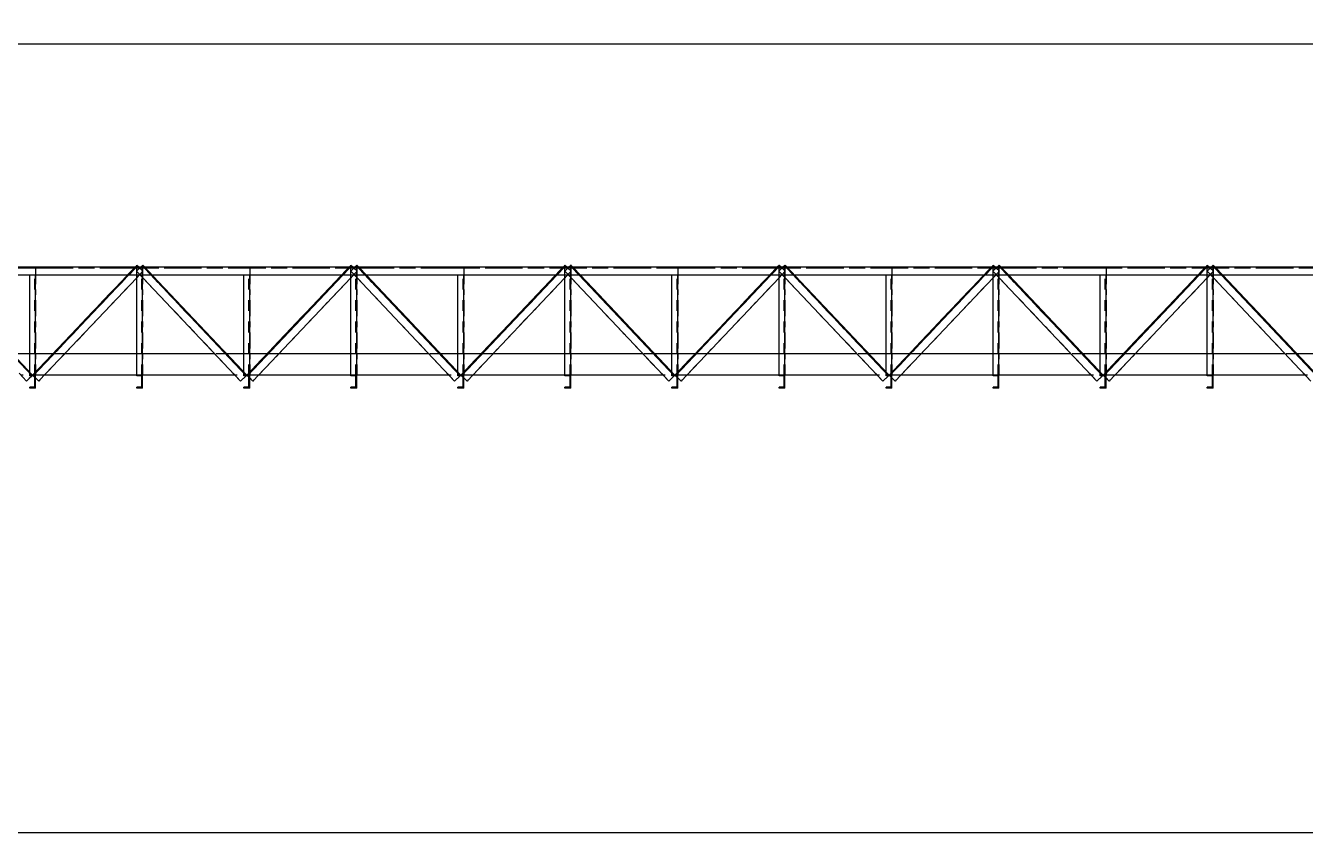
# Model space of a CAD drawing. Header units: millimetres. Extents: x 2368 to 8313, y 7493 to 11698.
# Drawn here: x 4723.7 to 4962.8, y 8225.6 to 8376.3 of the extents above; entities that cross this region are included whole.
import ezdxf

# ---------------------------------------------------------------- set-up
doc = ezdxf.new("R2010")
doc.units = ezdxf.units.MM
for name, pattern in [('XKITLINE00', [0]), ('XKITLINE02', [4, 2, -2]), ('XKITLINE03', [6, 3, -1, 1, -1])]:
    doc.linetypes.add(name, pattern=pattern)
doc.styles.add('ROMANS', font='romans.shx')
doc.dimstyles.new('MD300', dxfattribs={"dimtxt": 2.5, "dimasz": 2.5, "dimexe": 1, "dimexo": 1, "dimgap": 0.5, "dimtad": 1, "dimdec": 1, "dimlfac": 50, "dimrnd": 0.5, "dimdsep": 46, "dimtxsty": 'ROMANS', "dimcen": 1, "dimclrd": 146, "dimclre": 146, "dimclrt": 30, "dimadec": 1, "dimazin": 2, "dimtfac": 1, "dimtdec": 1, "dimtmove": 0, "dimatfit": 1, "dimfxl": 1, "dimtolj": 1, "dimtzin": 0, "dimlwd": -1, "dimlwe": -1, "dimarcsym": 0})

# ---------------------------------------------------------------- blocks, each defined once
blk = doc.blocks.new('*D53')
at = {"color": 146, "transparency": 16777216}
for p, q in [((4535.08, 8331.99), (4535.08, 8373.91)), ((5898.19, 8332.16), (5898.19, 8373.91)), ((4537.58, 8372.91), (5895.69, 8372.91))]:
    blk.add_line(p, q, dxfattribs=at)
for points in [[(4537.58, 8373.33), (4537.58, 8372.5), (4535.08, 8372.91)], [(5895.69, 8373.33), (5895.69, 8372.5), (5898.19, 8372.91)]]:
    blk.add_solid(points, dxfattribs=at)
at = {"layer": 'Defpoints', "color": 0, "transparency": 16777216}
for p in [(5898.19, 8372.91), (4535.08, 8330.99), (5898.19, 8331.16)]:
    blk.add_point(p, dxfattribs=at)
at = {"color": 30, "transparency": 16777216, "insert": (5216.63, 8374.66), "char_height": 2.5, "attachment_point": 5, "style": 'ROMANS'}
blk.add_mtext('\\A1;68155', dxfattribs=at)

msp = doc.modelspace()

# ---------------------------------------------------------------- linework, layer by layer
at = {"color": 3, "linetype": 'XKITLINE02'}
for p, q in [((5216.5881, 8331.1614), (4396.5882, 8331.1614)), ((5216.5881, 8330.9914), (4396.5882, 8330.9914)), ((5216.5882, 8330.9914), (4396.5883, 8330.9914)), ((4724.9217, 8310.8815), (4705.5041, 8331.4298)), ((4725.0379, 8310.9913), (4705.6204, 8331.5397)), ((4725.5879, 8330.9913), (4724.4879, 8330.9913)), ((4724.4879, 8311.3404), (4724.4879, 8330.9913)), ((4725.5879, 8330.9913), (4724.4879, 8330.9913)), ((4724.4879, 8310.9913), (4724.4879, 8330.9913)), ((4744.4936, 8331.5095), (4725.0379, 8310.9913)), ((4744.6097, 8331.3994), (4725.154, 8310.8813)), ((4725.4479, 8310.9913), (4725.4479, 8330.9913)), ((4725.4479, 8310.9913), (4725.4479, 8330.9913)), ((4725.5879, 8311.3388), (4725.5879, 8330.9913)), ((4725.5879, 8310.9913), (4725.5879, 8330.9913)), ((4744.1636, 8331.1614), (4742.7413, 8329.6614)), ((4744.3841, 8331.1614), (4742.9618, 8329.6614)), ((4745.6204, 8331.5397), (4744.4575, 8330.4408)), ((4745.2201, 8331.1614), (4744.4575, 8330.4408)), ((4745.5879, 8330.9913), (4744.4879, 8330.9913)), ((4744.4879, 8329.6614), (4744.4879, 8330.9913)), ((4745.5879, 8330.9913), (4744.4879, 8330.9913)), ((4744.4879, 8310.9913), (4744.4879, 8330.9913)), ((4745.6547, 8330.4086), (4744.4936, 8331.5095)), ((4745.6547, 8330.4086), (4744.8607, 8331.1614)), ((4745.4479, 8310.9913), (4745.4479, 8330.9913)), ((4745.4479, 8310.9913), (4745.4479, 8330.9913)), ((4764.9217, 8310.8815), (4745.5041, 8331.4298)), ((4745.5879, 8329.6614), (4745.5879, 8330.9913)), ((4745.5879, 8310.9913), (4745.5879, 8330.9913)), ((4765.0379, 8310.9913), (4745.6204, 8331.5397)), ((4747.1752, 8329.6614), (4745.7577, 8331.1614)), ((4747.3953, 8329.6614), (4745.9778, 8331.1614)), ((4765.5879, 8330.9913), (4764.4879, 8330.9913)), ((4764.4879, 8310.9913), (4764.4879, 8330.9913)), ((4765.5879, 8330.9913), (4764.4879, 8330.9913)), ((4764.4879, 8311.3404), (4764.4879, 8330.9913)), ((4784.4936, 8331.5095), (4765.0379, 8310.9913)), ((4784.6097, 8331.3994), (4765.154, 8310.8813)), ((4765.4479, 8310.9913), (4765.4479, 8330.9913)), ((4765.4479, 8310.9913), (4765.4479, 8330.9913)), ((4765.5879, 8310.9913), (4765.5879, 8330.9913)), ((4765.5879, 8311.3388), (4765.5879, 8330.9913)), ((4784.1636, 8331.1614), (4782.7413, 8329.6614)), ((4784.3841, 8331.1614), (4782.9618, 8329.6614)), ((4785.6204, 8331.5397), (4784.4575, 8330.4408)), ((4785.2201, 8331.1614), (4784.4575, 8330.4408)), ((4785.5879, 8330.9913), (4784.4879, 8330.9913)), ((4784.4879, 8310.9913), (4784.4879, 8330.9913)), ((4785.5879, 8330.9913), (4784.4879, 8330.9913)), ((4784.4879, 8329.6614), (4784.4879, 8330.9913)), ((4785.6547, 8330.4086), (4784.4936, 8331.5095)), ((4785.6547, 8330.4086), (4784.8607, 8331.1614)), ((4785.4479, 8310.9913), (4785.4479, 8330.9913)), ((4785.4479, 8310.9913), (4785.4479, 8330.9913)), ((4804.9217, 8310.8815), (4785.5041, 8331.4298)), ((4785.5879, 8310.9913), (4785.5879, 8330.9913)), ((4785.5879, 8329.6614), (4785.5879, 8330.9913)), ((4805.0379, 8310.9913), (4785.6204, 8331.5397)), ((4787.1752, 8329.6614), (4785.7577, 8331.1614)), ((4787.3953, 8329.6614), (4785.9778, 8331.1614)), ((4805.5879, 8330.9913), (4804.4879, 8330.9913)), ((4804.4879, 8311.3404), (4804.4879, 8330.9913)), ((4805.5879, 8330.9913), (4804.4879, 8330.9913)), ((4804.4879, 8310.9913), (4804.4879, 8330.9913)), ((4824.4936, 8331.5095), (4805.0379, 8310.9913)), ((4824.6097, 8331.3994), (4805.154, 8310.8813)), ((4805.4479, 8310.9913), (4805.4479, 8330.9913)), ((4805.4479, 8310.9913), (4805.4479, 8330.9913)), ((4805.5879, 8311.3388), (4805.5879, 8330.9913)), ((4805.5879, 8310.9913), (4805.5879, 8330.9913)), ((4824.1636, 8331.1614), (4822.7413, 8329.6614)), ((4824.3841, 8331.1614), (4822.9618, 8329.6614)), ((4825.6204, 8331.5397), (4824.4575, 8330.4408)), ((4825.2201, 8331.1614), (4824.4575, 8330.4408)), ((4825.5879, 8330.9913), (4824.4879, 8330.9913)), ((4824.4879, 8329.6614), (4824.4879, 8330.9913)), ((4825.5879, 8330.9913), (4824.4879, 8330.9913)), ((4824.4879, 8310.9913), (4824.4879, 8330.9913)), ((4825.6547, 8330.4086), (4824.4936, 8331.5095)), ((4825.6547, 8330.4086), (4824.8607, 8331.1614)), ((4825.4479, 8310.9913), (4825.4479, 8330.9913)), ((4825.4479, 8310.9913), (4825.4479, 8330.9913)), ((4844.9217, 8310.8815), (4825.5041, 8331.4298)), ((4825.5879, 8329.6614), (4825.5879, 8330.9913)), ((4825.5879, 8310.9913), (4825.5879, 8330.9913)), ((4845.0379, 8310.9913), (4825.6204, 8331.5397)), ((4827.1752, 8329.6614), (4825.7577, 8331.1614)), ((4827.3953, 8329.6614), (4825.9778, 8331.1614)), ((4845.5879, 8330.9913), (4844.4879, 8330.9913)), ((4844.4879, 8310.9913), (4844.4879, 8330.9913)), ((4845.5879, 8330.9913), (4844.4879, 8330.9913)), ((4844.4879, 8311.3404), (4844.4879, 8330.9913)), ((4864.4936, 8331.5095), (4845.0379, 8310.9913)), ((4864.6097, 8331.3994), (4845.154, 8310.8813)), ((4845.4479, 8310.9913), (4845.4479, 8330.9913)), ((4845.4479, 8310.9913), (4845.4479, 8330.9913)), ((4845.5879, 8310.9913), (4845.5879, 8330.9913)), ((4845.5879, 8311.3388), (4845.5879, 8330.9913)), ((4864.1636, 8331.1614), (4862.7413, 8329.6614)), ((4864.3841, 8331.1614), (4862.9618, 8329.6614)), ((4865.6204, 8331.5397), (4864.4575, 8330.4408)), ((4865.2201, 8331.1614), (4864.4575, 8330.4408)), ((4865.5879, 8330.9913), (4864.4879, 8330.9913)), ((4864.4879, 8310.9913), (4864.4879, 8330.9913)), ((4865.5879, 8330.9913), (4864.4879, 8330.9913)), ((4864.4879, 8329.6614), (4864.4879, 8330.9913)), ((4865.6547, 8330.4086), (4864.4936, 8331.5095)), ((4865.6547, 8330.4086), (4864.8607, 8331.1614)), ((4865.4479, 8310.9913), (4865.4479, 8330.9913)), ((4865.4479, 8310.9913), (4865.4479, 8330.9913)), ((4884.9217, 8310.8815), (4865.5041, 8331.4298)), ((4865.5879, 8310.9913), (4865.5879, 8330.9913)), ((4865.5879, 8329.6614), (4865.5879, 8330.9913)), ((4885.0379, 8310.9913), (4865.6204, 8331.5397)), ((4867.1752, 8329.6614), (4865.7577, 8331.1614)), ((4867.3953, 8329.6614), (4865.9778, 8331.1614)), ((4885.5879, 8330.9913), (4884.4879, 8330.9913)), ((4884.4879, 8310.9913), (4884.4879, 8330.9913)), ((4885.5879, 8330.9913), (4884.4879, 8330.9913)), ((4884.4879, 8311.3404), (4884.4879, 8330.9913)), ((4904.4936, 8331.5095), (4885.0379, 8310.9913)), ((4904.6097, 8331.3994), (4885.154, 8310.8813)), ((4885.4479, 8310.9913), (4885.4479, 8330.9913)), ((4885.4479, 8310.9913), (4885.4479, 8330.9913)), ((4885.5879, 8310.9913), (4885.5879, 8330.9913)), ((4885.5879, 8311.3388), (4885.5879, 8330.9913)), ((4904.1636, 8331.1614), (4902.7413, 8329.6614)), ((4904.3841, 8331.1614), (4902.9618, 8329.6614)), ((4905.6204, 8331.5397), (4904.4575, 8330.4408)), ((4905.2201, 8331.1614), (4904.4575, 8330.4408)), ((4905.5879, 8330.9913), (4904.4879, 8330.9913)), ((4904.4879, 8329.6614), (4904.4879, 8330.9913)), ((4905.5879, 8330.9913), (4904.4879, 8330.9913)), ((4904.4879, 8310.9913), (4904.4879, 8330.9913)), ((4905.6547, 8330.4086), (4904.4936, 8331.5095)), ((4905.6547, 8330.4086), (4904.8607, 8331.1614)), ((4905.4479, 8310.9913), (4905.4479, 8330.9913)), ((4905.4479, 8310.9913), (4905.4479, 8330.9913)), ((4924.9217, 8310.8815), (4905.5041, 8331.4298)), ((4905.5879, 8329.6614), (4905.5879, 8330.9913)), ((4905.5879, 8310.9913), (4905.5879, 8330.9913)), ((4925.0379, 8310.9913), (4905.6204, 8331.5397)), ((4907.1752, 8329.6614), (4905.7577, 8331.1614)), ((4907.3953, 8329.6614), (4905.9778, 8331.1614)), ((4925.5879, 8330.9913), (4924.4879, 8330.9913)), ((4924.4879, 8311.3404), (4924.4879, 8330.9913)), ((4925.5879, 8330.9913), (4924.4879, 8330.9913)), ((4924.4879, 8310.9913), (4924.4879, 8330.9913)), ((4944.4936, 8331.5095), (4925.0379, 8310.9913)), ((4944.6097, 8331.3994), (4925.154, 8310.8813)), ((4925.4479, 8310.9913), (4925.4479, 8330.9913)), ((4925.4479, 8310.9913), (4925.4479, 8330.9913)), ((4925.5879, 8311.3388), (4925.5879, 8330.9913)), ((4925.5879, 8310.9913), (4925.5879, 8330.9913)), ((4944.1636, 8331.1614), (4942.7413, 8329.6614)), ((4944.3841, 8331.1614), (4942.9618, 8329.6614)), ((4945.6204, 8331.5397), (4944.4575, 8330.4408)), ((4945.2201, 8331.1614), (4944.4575, 8330.4408)), ((4945.5879, 8330.9913), (4944.4879, 8330.9913)), ((4944.4879, 8329.6614), (4944.4879, 8330.9913)), ((4945.5879, 8330.9913), (4944.4879, 8330.9913)), ((4944.4879, 8310.9913), (4944.4879, 8330.9913)), ((4945.6547, 8330.4086), (4944.4936, 8331.5095)), ((4945.6547, 8330.4086), (4944.8607, 8331.1614)), ((4945.4479, 8310.9913), (4945.4479, 8330.9913)), ((4945.4479, 8310.9913), (4945.4479, 8330.9913)), ((4964.9217, 8310.8815), (4945.5041, 8331.4298)), ((4945.5879, 8329.6614), (4945.5879, 8330.9913)), ((4945.5879, 8310.9913), (4945.5879, 8330.9913)), ((4965.0379, 8310.9913), (4945.6204, 8331.5397)), ((4947.1752, 8329.6614), (4945.7577, 8331.1614)), ((4947.3953, 8329.6614), (4945.9778, 8331.1614)), ((5216.5881, 8329.6614), (4396.5882, 8329.6614)), ((4723.875, 8309.8924), (4704.4575, 8330.4408)), ((4745.6547, 8330.4086), (4726.199, 8309.8904)), ((4745.5879, 8329.2445), (4744.4575, 8330.4408)), ((4763.875, 8309.8924), (4744.4575, 8330.4408)), ((4745.6547, 8330.4086), (4744.4879, 8329.1781)), ((4785.6547, 8330.4086), (4766.199, 8309.8904)), ((4785.5879, 8329.2445), (4784.4575, 8330.4408)), ((4803.875, 8309.8924), (4784.4575, 8330.4408)), ((4785.6547, 8330.4086), (4784.4879, 8329.1781)), ((4825.6547, 8330.4086), (4806.199, 8309.8904)), ((4843.875, 8309.8924), (4824.4575, 8330.4408)), ((4825.5879, 8329.2445), (4824.4575, 8330.4408)), ((4825.6547, 8330.4086), (4824.4879, 8329.1781)), ((4865.6547, 8330.4086), (4846.199, 8309.8904)), ((4883.875, 8309.8924), (4864.4575, 8330.4408)), ((4865.5879, 8329.2445), (4864.4575, 8330.4408)), ((4865.6547, 8330.4086), (4864.4879, 8329.1781)), ((4905.6547, 8330.4086), (4886.199, 8309.8904)), ((4905.5879, 8329.2445), (4904.4575, 8330.4408)), ((4923.875, 8309.8924), (4904.4575, 8330.4408)), ((4905.6547, 8330.4086), (4904.4879, 8329.1781)), ((4945.6547, 8330.4086), (4926.199, 8309.8904)), ((4945.5879, 8329.2445), (4944.4575, 8330.4408)), ((4963.875, 8309.8924), (4944.4575, 8330.4408)), ((4945.6547, 8330.4086), (4944.4879, 8329.1781)), ((4725.5879, 8314.9913), (4724.4879, 8314.9913)), ((4731.0357, 8314.9913), (4728.8308, 8314.9913)), ((4745.5879, 8314.9913), (4744.4879, 8314.9913)), ((4761.2581, 8314.9913), (4759.0568, 8314.9913)), ((4765.5879, 8314.9913), (4764.4879, 8314.9913)), ((4771.0357, 8314.9913), (4768.8308, 8314.9913)), ((4785.5879, 8314.9913), (4784.4879, 8314.9913)), ((4801.2581, 8314.9913), (4799.0568, 8314.9913)), ((4805.5879, 8314.9913), (4804.4879, 8314.9913)), ((4811.0357, 8314.9913), (4808.8308, 8314.9913)), ((4825.5879, 8314.9913), (4824.4879, 8314.9913)), ((4841.2581, 8314.9913), (4839.0568, 8314.9913)), ((4845.5879, 8314.9913), (4844.4879, 8314.9913)), ((4851.0357, 8314.9913), (4848.8308, 8314.9913)), ((4865.5879, 8314.9913), (4864.4879, 8314.9913)), ((4881.2581, 8314.9913), (4879.0568, 8314.9913)), ((4885.5879, 8314.9913), (4884.4879, 8314.9913)), ((4891.0357, 8314.9913), (4888.8308, 8314.9913)), ((4905.5879, 8314.9913), (4904.4879, 8314.9913)), ((4921.2581, 8314.9913), (4919.0568, 8314.9913)), ((4925.5879, 8314.9913), (4924.4879, 8314.9913)), ((4931.0357, 8314.9913), (4928.8308, 8314.9913)), ((4945.5879, 8314.9913), (4944.4879, 8314.9913)), ((4961.2581, 8314.9913), (4959.0568, 8314.9913)), ((4727.2428, 8310.9913), (4722.8366, 8310.9913)), ((4725.0379, 8310.9913), (4723.875, 8309.8924)), ((4724.4879, 8311.3404), (4724.4879, 8311.5734)), ((4725.5879, 8310.9913), (4724.4879, 8310.9913)), ((4725.2584, 8310.9913), (4724.8179, 8310.9913)), ((4725.2584, 8310.9913), (4724.8179, 8310.9913)), ((4724.9216, 8310.8815), (4724.8623, 8310.8253)), ((4725.2453, 8310.7947), (4725.0379, 8310.9913)), ((4726.199, 8309.8904), (4725.0379, 8310.9913)), ((4725.5879, 8310.4698), (4725.4479, 8310.6026)), ((4725.4479, 8309.6749), (4725.4479, 8310.2634)), ((4725.5879, 8311.3388), (4725.5879, 8311.5714)), ((4725.5879, 8309.6368), (4725.5879, 8310.2253)), ((4726.199, 8309.8904), (4725.9497, 8310.1268)), ((4726.2799, 8309.9758), (4726.199, 8309.8904)), ((4745.5879, 8310.9913), (4744.4879, 8310.9913)), ((4745.5879, 8310.9913), (4744.4879, 8310.9913)), ((4767.2428, 8310.9913), (4762.8366, 8310.9913)), ((4765.0379, 8310.9913), (4763.875, 8309.8924)), ((4764.4879, 8311.3404), (4764.4879, 8311.5734)), ((4765.5879, 8310.9913), (4764.4879, 8310.9913)), ((4765.2584, 8310.9913), (4764.8179, 8310.9913)), ((4765.2584, 8310.9913), (4764.8179, 8310.9913)), ((4764.9216, 8310.8815), (4764.8623, 8310.8253)), ((4766.199, 8309.8904), (4765.0379, 8310.9913)), ((4765.2453, 8310.7947), (4765.0379, 8310.9913)), ((4765.5879, 8310.4698), (4765.4479, 8310.6026)), ((4765.5879, 8311.3388), (4765.5879, 8311.5714)), ((4785.5879, 8310.9913), (4784.4879, 8310.9913)), ((4785.5879, 8310.9913), (4784.4879, 8310.9913)), ((4807.2428, 8310.9913), (4802.8366, 8310.9913)), ((4805.0379, 8310.9913), (4803.875, 8309.8924)), ((4804.4879, 8311.3404), (4804.4879, 8311.5734)), ((4805.5879, 8310.9913), (4804.4879, 8310.9913)), ((4805.2584, 8310.9913), (4804.8179, 8310.9913)), ((4805.2584, 8310.9913), (4804.8179, 8310.9913)), ((4804.9216, 8310.8815), (4804.8623, 8310.8253)), ((4805.2453, 8310.7947), (4805.0379, 8310.9913)), ((4806.199, 8309.8904), (4805.0379, 8310.9913)), ((4805.5879, 8310.4698), (4805.4479, 8310.6026)), ((4805.5879, 8311.3388), (4805.5879, 8311.5714)), ((4825.5879, 8310.9913), (4824.4879, 8310.9913)), ((4825.5879, 8310.9913), (4824.4879, 8310.9913)), ((4847.2428, 8310.9913), (4842.8366, 8310.9913)), ((4845.0379, 8310.9913), (4843.875, 8309.8924)), ((4844.4879, 8311.3404), (4844.4879, 8311.5734)), ((4845.5879, 8310.9913), (4844.4879, 8310.9913)), ((4845.2584, 8310.9913), (4844.8179, 8310.9913)), ((4845.2584, 8310.9913), (4844.8179, 8310.9913)), ((4844.9216, 8310.8815), (4844.8623, 8310.8253)), ((4846.199, 8309.8904), (4845.0379, 8310.9913)), ((4845.2453, 8310.7947), (4845.0379, 8310.9913)), ((4845.5879, 8310.4698), (4845.4479, 8310.6026)), ((4845.5879, 8311.3388), (4845.5879, 8311.5714)), ((4865.5879, 8310.9913), (4864.4879, 8310.9913)), ((4865.5879, 8310.9913), (4864.4879, 8310.9913)), ((4887.2428, 8310.9913), (4882.8366, 8310.9913)), ((4885.0379, 8310.9913), (4883.875, 8309.8924)), ((4884.4879, 8311.3404), (4884.4879, 8311.5734)), ((4885.5879, 8310.9913), (4884.4879, 8310.9913)), ((4885.2584, 8310.9913), (4884.8179, 8310.9913)), ((4885.2584, 8310.9913), (4884.8179, 8310.9913)), ((4884.9216, 8310.8815), (4884.8623, 8310.8253)), ((4886.199, 8309.8904), (4885.0379, 8310.9913)), ((4885.2453, 8310.7947), (4885.0379, 8310.9913)), ((4885.5879, 8310.4698), (4885.4479, 8310.6026)), ((4885.5879, 8311.3388), (4885.5879, 8311.5714)), ((4905.5879, 8310.9913), (4904.4879, 8310.9913)), ((4905.5879, 8310.9913), (4904.4879, 8310.9913)), ((4927.2428, 8310.9913), (4922.8366, 8310.9913)), ((4925.0379, 8310.9913), (4923.875, 8309.8924)), ((4924.4879, 8311.3404), (4924.4879, 8311.5734)), ((4925.5879, 8310.9913), (4924.4879, 8310.9913)), ((4925.2584, 8310.9913), (4924.8179, 8310.9913)), ((4925.2584, 8310.9913), (4924.8179, 8310.9913)), ((4924.9216, 8310.8815), (4924.8623, 8310.8253)), ((4925.2453, 8310.7947), (4925.0379, 8310.9913)), ((4926.199, 8309.8904), (4925.0379, 8310.9913)), ((4925.5879, 8310.4698), (4925.4479, 8310.6026)), ((4925.5879, 8311.3388), (4925.5879, 8311.5714)), ((4945.5879, 8310.9913), (4944.4879, 8310.9913)), ((4945.5879, 8310.9913), (4944.4879, 8310.9913)), ((4967.2428, 8310.9913), (4962.8366, 8310.9913))]:
    msp.add_line(p, q, dxfattribs=at)
at = {"color": 1, "linetype": 'XKITLINE03'}
for p, q in [((5216.5881, 8330.9914), (4396.5882, 8330.9914)), ((5216.5882, 8330.9914), (4396.5883, 8330.9914)), ((4705.6204, 8331.5397), (4725.0379, 8310.9913)), ((4725.0379, 8310.9913), (4705.6204, 8331.5397)), ((4725.0379, 8310.9913), (4744.4936, 8331.5095)), ((4744.4936, 8331.5095), (4725.0379, 8310.9913)), ((4725.5879, 8330.9913), (4725.5879, 8310.9913)), ((4725.5879, 8330.9913), (4725.5879, 8310.9913)), ((4745.5879, 8330.9913), (4745.5879, 8310.9913)), ((4745.5879, 8330.9913), (4745.5879, 8310.9913)), ((4745.6204, 8331.5397), (4765.0379, 8310.9913)), ((4765.0379, 8310.9913), (4745.6204, 8331.5397)), ((4784.4936, 8331.5095), (4765.0379, 8310.9913)), ((4765.0379, 8310.9913), (4784.4936, 8331.5095)), ((4765.5879, 8330.9913), (4765.5879, 8310.9913)), ((4765.5879, 8330.9913), (4765.5879, 8310.9913)), ((4785.5879, 8330.9913), (4785.5879, 8310.9913)), ((4785.5879, 8330.9913), (4785.5879, 8310.9913)), ((4785.6204, 8331.5397), (4805.0379, 8310.9913)), ((4805.0379, 8310.9913), (4785.6204, 8331.5397)), ((4805.0379, 8310.9913), (4824.4936, 8331.5095)), ((4824.4936, 8331.5095), (4805.0379, 8310.9913)), ((4805.5879, 8330.9913), (4805.5879, 8310.9913)), ((4805.5879, 8330.9913), (4805.5879, 8310.9913)), ((4825.5879, 8330.9913), (4825.5879, 8310.9913)), ((4825.5879, 8330.9913), (4825.5879, 8310.9913)), ((4845.0379, 8310.9913), (4825.6204, 8331.5397)), ((4825.6204, 8331.5397), (4845.0379, 8310.9913)), ((4864.4936, 8331.5095), (4845.0379, 8310.9913)), ((4845.0379, 8310.9913), (4864.4936, 8331.5095)), ((4845.5879, 8330.9913), (4845.5879, 8310.9913)), ((4845.5879, 8330.9913), (4845.5879, 8310.9913)), ((4865.5879, 8330.9913), (4865.5879, 8310.9913)), ((4865.5879, 8330.9913), (4865.5879, 8310.9913)), ((4885.0379, 8310.9913), (4865.6204, 8331.5397)), ((4865.6204, 8331.5397), (4885.0379, 8310.9913)), ((4904.4936, 8331.5095), (4885.0379, 8310.9913)), ((4885.0379, 8310.9913), (4904.4936, 8331.5095)), ((4885.5879, 8330.9913), (4885.5879, 8310.9913)), ((4885.5879, 8330.9913), (4885.5879, 8310.9913)), ((4905.5879, 8330.9913), (4905.5879, 8310.9913)), ((4905.5879, 8330.9913), (4905.5879, 8310.9913)), ((4905.6204, 8331.5397), (4925.0379, 8310.9913)), ((4925.0379, 8310.9913), (4905.6204, 8331.5397)), ((4925.0379, 8310.9913), (4944.4936, 8331.5095)), ((4944.4936, 8331.5095), (4925.0379, 8310.9913)), ((4925.5879, 8330.9913), (4925.5879, 8310.9913)), ((4925.5879, 8330.9913), (4925.5879, 8310.9913)), ((4945.5879, 8330.9913), (4945.5879, 8310.9913)), ((4945.5879, 8330.9913), (4945.5879, 8310.9913)), ((4945.6204, 8331.5397), (4965.0379, 8310.9913)), ((4965.0379, 8310.9913), (4945.6204, 8331.5397)), ((4725.5879, 8310.9913), (4725.5879, 8310.9913)), ((4745.5879, 8310.9913), (4745.5879, 8310.9913)), ((4765.5879, 8310.9913), (4765.5879, 8310.9913)), ((4785.5879, 8310.9913), (4785.5879, 8310.9913)), ((4805.5879, 8310.9913), (4805.5879, 8310.9913)), ((4825.5879, 8310.9913), (4825.5879, 8310.9913)), ((4845.5879, 8310.9913), (4845.5879, 8310.9913)), ((4865.5879, 8310.9913), (4865.5879, 8310.9913)), ((4885.5879, 8310.9913), (4885.5879, 8310.9913)), ((4905.5879, 8310.9913), (4905.5879, 8310.9913)), ((4925.5879, 8310.9913), (4925.5879, 8310.9913)), ((4945.5879, 8310.9913), (4945.5879, 8310.9913))]:
    msp.add_line(p, q, dxfattribs=at)
at = {"color": 7, "linetype": 'XKITLINE00'}
for p, q in [((5216.5882, 8331.1614), (4396.5883, 8331.1614)), ((4744.4936, 8331.5095), (4744.1636, 8331.1614)), ((4744.6097, 8331.3994), (4744.3841, 8331.1614)), ((4744.8607, 8331.1614), (4744.4936, 8331.5095)), ((4745.5041, 8331.4298), (4745.2201, 8331.1614)), ((4745.6204, 8331.5397), (4745.5041, 8331.4298)), ((4745.7577, 8331.1614), (4745.5041, 8331.4298)), ((4745.9778, 8331.1614), (4745.6204, 8331.5397)), ((4784.4936, 8331.5095), (4784.1636, 8331.1614)), ((4784.6097, 8331.3994), (4784.3841, 8331.1614)), ((4784.8607, 8331.1614), (4784.4936, 8331.5095)), ((4785.5041, 8331.4298), (4785.2201, 8331.1614)), ((4785.6204, 8331.5397), (4785.5041, 8331.4298)), ((4785.7577, 8331.1614), (4785.5041, 8331.4298)), ((4785.9778, 8331.1614), (4785.6204, 8331.5397)), ((4824.4936, 8331.5095), (4824.1636, 8331.1614)), ((4824.6097, 8331.3994), (4824.3841, 8331.1614)), ((4824.8607, 8331.1614), (4824.4936, 8331.5095)), ((4825.5041, 8331.4298), (4825.2201, 8331.1614)), ((4825.6204, 8331.5397), (4825.5041, 8331.4298)), ((4825.7577, 8331.1614), (4825.5041, 8331.4298)), ((4825.9778, 8331.1614), (4825.6204, 8331.5397)), ((4864.4936, 8331.5095), (4864.1636, 8331.1614)), ((4864.6097, 8331.3994), (4864.3841, 8331.1614)), ((4864.8607, 8331.1614), (4864.4936, 8331.5095)), ((4865.5041, 8331.4298), (4865.2201, 8331.1614)), ((4865.6204, 8331.5397), (4865.5041, 8331.4298)), ((4865.7577, 8331.1614), (4865.5041, 8331.4298)), ((4865.9778, 8331.1614), (4865.6204, 8331.5397)), ((4904.4936, 8331.5095), (4904.1636, 8331.1614)), ((4904.6097, 8331.3994), (4904.3841, 8331.1614)), ((4904.8607, 8331.1614), (4904.4936, 8331.5095)), ((4905.5041, 8331.4298), (4905.2201, 8331.1614)), ((4905.6204, 8331.5397), (4905.5041, 8331.4298)), ((4905.7577, 8331.1614), (4905.5041, 8331.4298)), ((4905.9778, 8331.1614), (4905.6204, 8331.5397)), ((4944.4936, 8331.5095), (4944.1636, 8331.1614)), ((4944.6097, 8331.3994), (4944.3841, 8331.1614)), ((4944.8607, 8331.1614), (4944.4936, 8331.5095)), ((4945.5041, 8331.4298), (4945.2201, 8331.1614)), ((4945.6204, 8331.5397), (4945.5041, 8331.4298)), ((4945.7577, 8331.1614), (4945.5041, 8331.4298)), ((4945.9778, 8331.1614), (4945.6204, 8331.5397)), ((5216.5882, 8329.6614), (4396.5883, 8329.6614)), ((4724.9216, 8310.8815), (4707.1752, 8329.6614)), ((4725.0379, 8310.9913), (4707.3953, 8329.6614)), ((4724.4879, 8311.5734), (4724.4879, 8329.6614)), ((4742.7413, 8329.6614), (4725.0379, 8310.9913)), ((4742.9618, 8329.6614), (4725.154, 8310.8813)), ((4725.5879, 8311.5714), (4725.5879, 8329.6614)), ((4744.4879, 8329.1781), (4726.2799, 8309.9758)), ((4744.4879, 8310.9913), (4744.4879, 8329.6614)), ((4745.5879, 8310.9913), (4745.5879, 8329.6614)), ((4763.875, 8309.8924), (4745.5879, 8329.2445)), ((4764.9216, 8310.8815), (4747.1752, 8329.6614)), ((4765.0379, 8310.9913), (4747.3953, 8329.6614)), ((4764.4879, 8311.5734), (4764.4879, 8329.6614)), ((4782.7413, 8329.6614), (4765.0379, 8310.9913)), ((4782.9618, 8329.6614), (4765.154, 8310.8813)), ((4765.5879, 8311.5714), (4765.5879, 8329.6614)), ((4784.4879, 8329.1781), (4766.199, 8309.8904)), ((4784.4879, 8310.9913), (4784.4879, 8329.6614)), ((4785.5879, 8310.9913), (4785.5879, 8329.6614)), ((4803.875, 8309.8924), (4785.5879, 8329.2445)), ((4804.9216, 8310.8815), (4787.1752, 8329.6614)), ((4805.0379, 8310.9913), (4787.3953, 8329.6614)), ((4804.4879, 8311.5734), (4804.4879, 8329.6614)), ((4822.7413, 8329.6614), (4805.0379, 8310.9913)), ((4822.9618, 8329.6614), (4805.154, 8310.8813)), ((4805.5879, 8311.5714), (4805.5879, 8329.6614)), ((4824.4879, 8329.1781), (4806.199, 8309.8904)), ((4824.4879, 8310.9913), (4824.4879, 8329.6614)), ((4825.5879, 8310.9913), (4825.5879, 8329.6614)), ((4843.875, 8309.8924), (4825.5879, 8329.2445)), ((4844.9216, 8310.8815), (4827.1752, 8329.6614)), ((4845.0379, 8310.9913), (4827.3953, 8329.6614)), ((4844.4879, 8311.5734), (4844.4879, 8329.6614)), ((4862.7413, 8329.6614), (4845.0379, 8310.9913)), ((4862.9618, 8329.6614), (4845.154, 8310.8813)), ((4845.5879, 8311.5714), (4845.5879, 8329.6614)), ((4864.4879, 8329.1781), (4846.199, 8309.8904)), ((4864.4879, 8310.9913), (4864.4879, 8329.6614)), ((4865.5879, 8310.9913), (4865.5879, 8329.6614)), ((4883.875, 8309.8924), (4865.5879, 8329.2445)), ((4884.9216, 8310.8815), (4867.1752, 8329.6614)), ((4885.0379, 8310.9913), (4867.3953, 8329.6614)), ((4884.4879, 8311.5734), (4884.4879, 8329.6614)), ((4902.7413, 8329.6614), (4885.0379, 8310.9913)), ((4902.9618, 8329.6614), (4885.154, 8310.8813)), ((4885.5879, 8311.5714), (4885.5879, 8329.6614)), ((4904.4879, 8329.1781), (4886.199, 8309.8904)), ((4904.4879, 8310.9913), (4904.4879, 8329.6614)), ((4905.5879, 8310.9913), (4905.5879, 8329.6614)), ((4923.875, 8309.8924), (4905.5879, 8329.2445)), ((4924.9216, 8310.8815), (4907.1752, 8329.6614)), ((4925.0379, 8310.9913), (4907.3953, 8329.6614)), ((4924.4879, 8311.5734), (4924.4879, 8329.6614)), ((4942.7413, 8329.6614), (4925.0379, 8310.9913)), ((4942.9618, 8329.6614), (4925.154, 8310.8813)), ((4925.5879, 8311.5714), (4925.5879, 8329.6614)), ((4944.4879, 8329.1781), (4926.199, 8309.8904)), ((4944.4879, 8310.9913), (4944.4879, 8329.6614)), ((4945.5879, 8310.9913), (4945.5879, 8329.6614)), ((4963.875, 8309.8924), (4945.5879, 8329.2445)), ((4964.9216, 8310.8815), (4947.1752, 8329.6614)), ((4965.0379, 8310.9913), (4947.3953, 8329.6614)), ((4724.4879, 8314.9913), (4721.2581, 8314.9913)), ((4728.8308, 8314.9913), (4725.5879, 8314.9913)), ((4744.4879, 8314.9913), (4731.0357, 8314.9913)), ((4759.0568, 8314.9913), (4745.5879, 8314.9913)), ((4764.4879, 8314.9913), (4761.2581, 8314.9913)), ((4768.8308, 8314.9913), (4765.5879, 8314.9913)), ((4784.4879, 8314.9913), (4771.0357, 8314.9913)), ((4799.0568, 8314.9913), (4785.5879, 8314.9913)), ((4804.4879, 8314.9913), (4801.2581, 8314.9913)), ((4808.8308, 8314.9913), (4805.5879, 8314.9913)), ((4824.4879, 8314.9913), (4811.0357, 8314.9913)), ((4839.0568, 8314.9913), (4825.5879, 8314.9913)), ((4844.4879, 8314.9913), (4841.2581, 8314.9913)), ((4848.8308, 8314.9913), (4845.5879, 8314.9913)), ((4864.4879, 8314.9913), (4851.0357, 8314.9913)), ((4879.0568, 8314.9913), (4865.5879, 8314.9913)), ((4884.4879, 8314.9913), (4881.2581, 8314.9913)), ((4888.8308, 8314.9913), (4885.5879, 8314.9913)), ((4904.4879, 8314.9913), (4891.0357, 8314.9913)), ((4919.0568, 8314.9913), (4905.5879, 8314.9913)), ((4924.4879, 8314.9913), (4921.2581, 8314.9913)), ((4928.8308, 8314.9913), (4925.5879, 8314.9913)), ((4944.4879, 8314.9913), (4931.0357, 8314.9913)), ((4959.0568, 8314.9913), (4945.5879, 8314.9913)), ((4964.4879, 8314.9913), (4961.2581, 8314.9913)), ((4724.8623, 8310.8253), (4724.3567, 8310.3476)), ((4724.4879, 8310.9913), (4724.4879, 8311.3404)), ((4724.8179, 8310.9913), (4724.4879, 8310.9913)), ((4724.4879, 8310.8553), (4724.4879, 8310.9913)), ((4724.8179, 8310.9913), (4724.4879, 8310.9913)), ((4725.4479, 8310.7785), (4724.4879, 8310.8553)), ((4725.0379, 8310.9913), (4724.9216, 8310.8815)), ((4725.154, 8310.8813), (4725.0379, 8310.9913)), ((4725.4479, 8310.6026), (4725.2453, 8310.7947)), ((4725.5879, 8310.9913), (4725.2584, 8310.9913)), ((4725.5879, 8310.9913), (4725.2584, 8310.9913)), ((4725.4479, 8310.2634), (4725.4479, 8310.7785)), ((4725.4479, 8308.8041), (4725.4479, 8309.6749)), ((4725.5879, 8310.9913), (4725.5879, 8311.3388)), ((4725.5879, 8310.2253), (4725.5879, 8310.9913)), ((4725.9497, 8310.1268), (4725.5879, 8310.4698)), ((4725.5879, 8308.5913), (4725.5879, 8309.6368)), ((4744.4879, 8310.9913), (4727.2428, 8310.9913)), ((4744.4879, 8310.8553), (4744.4879, 8310.9913)), ((4745.5879, 8310.9913), (4744.4879, 8310.9913)), ((4745.5879, 8310.9913), (4744.4879, 8310.9913)), ((4745.4479, 8310.7785), (4744.4879, 8310.8553)), ((4745.4479, 8308.8041), (4745.4479, 8310.7785)), ((4762.8366, 8310.9913), (4745.5879, 8310.9913)), ((4745.5879, 8308.5913), (4745.5879, 8310.9913)), ((4764.8623, 8310.8253), (4763.875, 8309.8924)), ((4764.4879, 8310.9913), (4764.4879, 8311.3404)), ((4764.8179, 8310.9913), (4764.4879, 8310.9913)), ((4764.4879, 8310.8553), (4764.4879, 8310.9913)), ((4764.8179, 8310.9913), (4764.4879, 8310.9913)), ((4765.4479, 8310.7785), (4764.4879, 8310.8553)), ((4765.0379, 8310.9913), (4764.9216, 8310.8815)), ((4765.154, 8310.8813), (4765.0379, 8310.9913)), ((4765.4479, 8310.6026), (4765.2453, 8310.7947)), ((4765.5879, 8310.9913), (4765.2584, 8310.9913)), ((4765.5879, 8310.9913), (4765.2584, 8310.9913)), ((4765.4479, 8308.8041), (4765.4479, 8310.7785)), ((4765.5879, 8310.9913), (4765.5879, 8311.3388)), ((4765.5879, 8308.5913), (4765.5879, 8310.9913)), ((4766.199, 8309.8904), (4765.5879, 8310.4698)), ((4784.4879, 8310.9913), (4767.2428, 8310.9913)), ((4784.4879, 8310.8553), (4784.4879, 8310.9913)), ((4785.5879, 8310.9913), (4784.4879, 8310.9913)), ((4785.5879, 8310.9913), (4784.4879, 8310.9913)), ((4785.4479, 8310.7785), (4784.4879, 8310.8553)), ((4785.4479, 8308.8041), (4785.4479, 8310.7785)), ((4802.8366, 8310.9913), (4785.5879, 8310.9913)), ((4785.5879, 8308.5913), (4785.5879, 8310.9913)), ((4804.8623, 8310.8253), (4803.875, 8309.8924)), ((4804.4879, 8310.9913), (4804.4879, 8311.3404)), ((4804.8179, 8310.9913), (4804.4879, 8310.9913)), ((4804.4879, 8310.8553), (4804.4879, 8310.9913)), ((4804.8179, 8310.9913), (4804.4879, 8310.9913)), ((4805.4479, 8310.7785), (4804.4879, 8310.8553)), ((4805.0379, 8310.9913), (4804.9216, 8310.8815)), ((4805.154, 8310.8813), (4805.0379, 8310.9913)), ((4805.4479, 8310.6026), (4805.2453, 8310.7947)), ((4805.5879, 8310.9913), (4805.2584, 8310.9913)), ((4805.5879, 8310.9913), (4805.2584, 8310.9913)), ((4805.4479, 8308.8041), (4805.4479, 8310.7785)), ((4805.5879, 8310.9913), (4805.5879, 8311.3388)), ((4805.5879, 8308.5913), (4805.5879, 8310.9913)), ((4806.199, 8309.8904), (4805.5879, 8310.4698)), ((4824.4879, 8310.9913), (4807.2428, 8310.9913)), ((4824.4879, 8310.8553), (4824.4879, 8310.9913)), ((4825.5879, 8310.9913), (4824.4879, 8310.9913)), ((4825.5879, 8310.9913), (4824.4879, 8310.9913)), ((4825.4479, 8310.7785), (4824.4879, 8310.8553)), ((4825.4479, 8308.8041), (4825.4479, 8310.7785)), ((4842.8366, 8310.9913), (4825.5879, 8310.9913)), ((4825.5879, 8308.5913), (4825.5879, 8310.9913)), ((4844.8623, 8310.8253), (4843.875, 8309.8924)), ((4844.4879, 8310.9913), (4844.4879, 8311.3404)), ((4844.8179, 8310.9913), (4844.4879, 8310.9913)), ((4844.4879, 8310.8553), (4844.4879, 8310.9913)), ((4844.8179, 8310.9913), (4844.4879, 8310.9913)), ((4845.4479, 8310.7785), (4844.4879, 8310.8553)), ((4845.0379, 8310.9913), (4844.9216, 8310.8815)), ((4845.154, 8310.8813), (4845.0379, 8310.9913)), ((4845.4479, 8310.6026), (4845.2453, 8310.7947)), ((4845.5879, 8310.9913), (4845.2584, 8310.9913)), ((4845.5879, 8310.9913), (4845.2584, 8310.9913)), ((4845.4479, 8308.8041), (4845.4479, 8310.7785)), ((4845.5879, 8310.9913), (4845.5879, 8311.3388)), ((4845.5879, 8308.5913), (4845.5879, 8310.9913)), ((4846.199, 8309.8904), (4845.5879, 8310.4698)), ((4864.4879, 8310.9913), (4847.2428, 8310.9913)), ((4864.4879, 8310.8553), (4864.4879, 8310.9913)), ((4865.5879, 8310.9913), (4864.4879, 8310.9913)), ((4865.5879, 8310.9913), (4864.4879, 8310.9913)), ((4865.4479, 8310.7785), (4864.4879, 8310.8553)), ((4865.4479, 8308.8041), (4865.4479, 8310.7785)), ((4882.8366, 8310.9913), (4865.5879, 8310.9913)), ((4865.5879, 8308.5913), (4865.5879, 8310.9913)), ((4884.8623, 8310.8253), (4883.875, 8309.8924)), ((4884.4879, 8310.9913), (4884.4879, 8311.3404)), ((4884.8179, 8310.9913), (4884.4879, 8310.9913)), ((4884.4879, 8310.8553), (4884.4879, 8310.9913)), ((4884.8179, 8310.9913), (4884.4879, 8310.9913)), ((4885.4479, 8310.7785), (4884.4879, 8310.8553)), ((4885.0379, 8310.9913), (4884.9216, 8310.8815)), ((4885.154, 8310.8813), (4885.0379, 8310.9913)), ((4885.4479, 8310.6026), (4885.2453, 8310.7947)), ((4885.5879, 8310.9913), (4885.2584, 8310.9913)), ((4885.5879, 8310.9913), (4885.2584, 8310.9913)), ((4885.4479, 8308.8041), (4885.4479, 8310.7785)), ((4885.5879, 8310.9913), (4885.5879, 8311.3388)), ((4885.5879, 8308.5913), (4885.5879, 8310.9913)), ((4886.199, 8309.8904), (4885.5879, 8310.4698)), ((4904.4879, 8310.9913), (4887.2428, 8310.9913)), ((4905.5879, 8310.9913), (4904.4879, 8310.9913)), ((4904.4879, 8310.8553), (4904.4879, 8310.9913)), ((4905.5879, 8310.9913), (4904.4879, 8310.9913)), ((4905.4479, 8310.7785), (4904.4879, 8310.8553)), ((4905.4479, 8308.8041), (4905.4479, 8310.7785)), ((4922.8366, 8310.9913), (4905.5879, 8310.9913)), ((4905.5879, 8308.5913), (4905.5879, 8310.9913)), ((4924.8623, 8310.8253), (4923.875, 8309.8924)), ((4924.4879, 8310.9913), (4924.4879, 8311.3404)), ((4924.8179, 8310.9913), (4924.4879, 8310.9913)), ((4924.8179, 8310.9913), (4924.4879, 8310.9913)), ((4924.4879, 8310.8553), (4924.4879, 8310.9913)), ((4925.4479, 8310.7785), (4924.4879, 8310.8553)), ((4925.0379, 8310.9913), (4924.9216, 8310.8815)), ((4925.154, 8310.8813), (4925.0379, 8310.9913)), ((4925.4479, 8310.6026), (4925.2453, 8310.7947)), ((4925.5879, 8310.9913), (4925.2584, 8310.9913)), ((4925.5879, 8310.9913), (4925.2584, 8310.9913)), ((4925.4479, 8308.8041), (4925.4479, 8310.7785)), ((4925.5879, 8310.9913), (4925.5879, 8311.3388)), ((4925.5879, 8308.5913), (4925.5879, 8310.9913)), ((4926.199, 8309.8904), (4925.5879, 8310.4698)), ((4944.4879, 8310.9913), (4927.2428, 8310.9913)), ((4945.5879, 8310.9913), (4944.4879, 8310.9913)), ((4944.4879, 8310.8553), (4944.4879, 8310.9913)), ((4945.5879, 8310.9913), (4944.4879, 8310.9913)), ((4945.4479, 8310.7785), (4944.4879, 8310.8553)), ((4945.4479, 8308.8041), (4945.4479, 8310.7785)), ((4962.8366, 8310.9913), (4945.5879, 8310.9913)), ((4945.5879, 8308.5913), (4945.5879, 8310.9913)), ((4725.4479, 8308.8041), (4724.4879, 8308.7273)), ((4724.4879, 8308.5913), (4724.4879, 8308.7273)), ((4725.5879, 8308.5913), (4724.4879, 8308.5913)), ((4745.4479, 8308.8041), (4744.4879, 8308.7273)), ((4744.4879, 8308.5913), (4744.4879, 8308.7273)), ((4745.5879, 8308.5913), (4744.4879, 8308.5913)), ((4765.4479, 8308.8041), (4764.4879, 8308.7273)), ((4764.4879, 8308.5913), (4764.4879, 8308.7273)), ((4765.5879, 8308.5913), (4764.4879, 8308.5913)), ((4785.4479, 8308.8041), (4784.4879, 8308.7273)), ((4784.4879, 8308.5913), (4784.4879, 8308.7273)), ((4785.5879, 8308.5913), (4784.4879, 8308.5913)), ((4805.4479, 8308.8041), (4804.4879, 8308.7273)), ((4804.4879, 8308.5913), (4804.4879, 8308.7273)), ((4805.5879, 8308.5913), (4804.4879, 8308.5913)), ((4825.4479, 8308.8041), (4824.4879, 8308.7273)), ((4824.4879, 8308.5913), (4824.4879, 8308.7273)), ((4825.5879, 8308.5913), (4824.4879, 8308.5913)), ((4845.4479, 8308.8041), (4844.4879, 8308.7273)), ((4844.4879, 8308.5913), (4844.4879, 8308.7273)), ((4845.5879, 8308.5913), (4844.4879, 8308.5913)), ((4865.4479, 8308.8041), (4864.4879, 8308.7273)), ((4864.4879, 8308.5913), (4864.4879, 8308.7273)), ((4865.5879, 8308.5913), (4864.4879, 8308.5913)), ((4885.4479, 8308.8041), (4884.4879, 8308.7273)), ((4884.4879, 8308.5913), (4884.4879, 8308.7273)), ((4885.5879, 8308.5913), (4884.4879, 8308.5913)), ((4905.4479, 8308.8041), (4904.4879, 8308.7273)), ((4904.4879, 8308.5913), (4904.4879, 8308.7273)), ((4905.5879, 8308.5913), (4904.4879, 8308.5913)), ((4925.4479, 8308.8041), (4924.4879, 8308.7273)), ((4924.4879, 8308.5913), (4924.4879, 8308.7273)), ((4925.5879, 8308.5913), (4924.4879, 8308.5913)), ((4945.4479, 8308.8041), (4944.4879, 8308.7273)), ((4944.4879, 8308.5913), (4944.4879, 8308.7273)), ((4945.5879, 8308.5913), (4944.4879, 8308.5913))]:
    msp.add_line(p, q, dxfattribs=at)
at = {"color": 1, "linetype": 'XKITLINE00'}
for p, q in [((4725.5841, 8330.982), (4725.5841, 8330.982)), ((4725.5841, 8330.982), (4725.5841, 8330.982)), ((4744.4898, 8331.5002), (4744.4898, 8331.5002)), ((4744.4898, 8331.5002), (4744.4898, 8331.5002)), ((4745.5841, 8330.982), (4745.5841, 8330.982)), ((4745.5841, 8330.982), (4745.5841, 8330.982)), ((4745.6166, 8331.5304), (4745.6166, 8331.5304)), ((4745.6166, 8331.5304), (4745.6166, 8331.5304)), ((4765.5841, 8330.982), (4765.5841, 8330.982)), ((4765.5841, 8330.982), (4765.5841, 8330.982)), ((4784.4898, 8331.5002), (4784.4898, 8331.5002)), ((4784.4898, 8331.5002), (4784.4898, 8331.5002)), ((4785.5841, 8330.982), (4785.5841, 8330.982)), ((4785.5841, 8330.982), (4785.5841, 8330.982)), ((4785.6166, 8331.5304), (4785.6166, 8331.5304)), ((4785.6166, 8331.5304), (4785.6166, 8331.5304)), ((4805.5841, 8330.982), (4805.5841, 8330.982)), ((4805.5841, 8330.982), (4805.5841, 8330.982)), ((4824.4898, 8331.5002), (4824.4898, 8331.5002)), ((4824.4898, 8331.5002), (4824.4898, 8331.5002)), ((4825.5841, 8330.982), (4825.5841, 8330.982)), ((4825.5841, 8330.982), (4825.5841, 8330.982)), ((4825.6166, 8331.5304), (4825.6166, 8331.5304)), ((4825.6166, 8331.5304), (4825.6166, 8331.5304)), ((4845.5841, 8330.982), (4845.5841, 8330.982)), ((4845.5841, 8330.982), (4845.5841, 8330.982)), ((4864.4898, 8331.5002), (4864.4898, 8331.5002)), ((4864.4898, 8331.5002), (4864.4898, 8331.5002)), ((4865.5841, 8330.982), (4865.5841, 8330.982)), ((4865.5841, 8330.982), (4865.5841, 8330.982)), ((4865.6166, 8331.5304), (4865.6166, 8331.5304)), ((4865.6166, 8331.5304), (4865.6166, 8331.5304)), ((4885.5841, 8330.982), (4885.5841, 8330.982)), ((4885.5841, 8330.982), (4885.5841, 8330.982)), ((4904.4898, 8331.5002), (4904.4898, 8331.5002)), ((4904.4898, 8331.5002), (4904.4898, 8331.5002)), ((4905.5841, 8330.982), (4905.5841, 8330.982)), ((4905.5841, 8330.982), (4905.5841, 8330.982)), ((4905.6166, 8331.5304), (4905.6166, 8331.5304)), ((4905.6166, 8331.5304), (4905.6166, 8331.5304)), ((4925.5841, 8330.982), (4925.5841, 8330.982)), ((4925.5841, 8330.982), (4925.5841, 8330.982)), ((4944.4898, 8331.5002), (4944.4898, 8331.5002)), ((4944.4898, 8331.5002), (4944.4898, 8331.5002)), ((4945.5841, 8330.982), (4945.5841, 8330.982)), ((4945.5841, 8330.982), (4945.5841, 8330.982)), ((4945.6166, 8331.5304), (4945.6166, 8331.5304)), ((4945.6166, 8331.5304), (4945.6166, 8331.5304)), ((4725.0341, 8310.9821), (4725.0341, 8310.9821)), ((4725.0341, 8310.9821), (4725.0341, 8310.9821)), ((4725.0341, 8310.9821), (4725.0341, 8310.9821)), ((4725.0341, 8310.9821), (4725.0341, 8310.9821)), ((4725.5841, 8310.982), (4725.5841, 8310.982)), ((4725.5841, 8310.982), (4725.5841, 8310.982)), ((4725.5841, 8310.982), (4725.5841, 8310.982)), ((4745.5841, 8310.982), (4745.5841, 8310.982)), ((4745.5841, 8310.982), (4745.5841, 8310.982)), ((4745.5841, 8310.982), (4745.5841, 8310.982)), ((4765.0341, 8310.9821), (4765.0341, 8310.9821)), ((4765.0341, 8310.9821), (4765.0341, 8310.9821)), ((4765.0341, 8310.9821), (4765.0341, 8310.9821)), ((4765.0341, 8310.9821), (4765.0341, 8310.9821)), ((4765.5841, 8310.982), (4765.5841, 8310.982)), ((4765.5841, 8310.982), (4765.5841, 8310.982)), ((4765.5841, 8310.982), (4765.5841, 8310.982)), ((4785.5841, 8310.982), (4785.5841, 8310.982)), ((4785.5841, 8310.982), (4785.5841, 8310.982)), ((4785.5841, 8310.982), (4785.5841, 8310.982)), ((4805.0341, 8310.9821), (4805.0341, 8310.9821)), ((4805.0341, 8310.9821), (4805.0341, 8310.9821)), ((4805.0341, 8310.9821), (4805.0341, 8310.9821)), ((4805.0341, 8310.9821), (4805.0341, 8310.9821)), ((4805.5841, 8310.982), (4805.5841, 8310.982)), ((4805.5841, 8310.982), (4805.5841, 8310.982)), ((4805.5841, 8310.982), (4805.5841, 8310.982)), ((4825.5841, 8310.982), (4825.5841, 8310.982)), ((4825.5841, 8310.982), (4825.5841, 8310.982)), ((4825.5841, 8310.982), (4825.5841, 8310.982)), ((4845.0341, 8310.9821), (4845.0341, 8310.9821)), ((4845.0341, 8310.9821), (4845.0341, 8310.9821)), ((4845.0341, 8310.9821), (4845.0341, 8310.9821)), ((4845.0341, 8310.9821), (4845.0341, 8310.9821)), ((4845.5841, 8310.982), (4845.5841, 8310.982)), ((4845.5841, 8310.982), (4845.5841, 8310.982)), ((4845.5841, 8310.982), (4845.5841, 8310.982)), ((4865.5841, 8310.982), (4865.5841, 8310.982)), ((4865.5841, 8310.982), (4865.5841, 8310.982)), ((4865.5841, 8310.982), (4865.5841, 8310.982)), ((4885.0341, 8310.9821), (4885.0341, 8310.9821)), ((4885.0341, 8310.9821), (4885.0341, 8310.9821)), ((4885.0341, 8310.9821), (4885.0341, 8310.9821)), ((4885.0341, 8310.9821), (4885.0341, 8310.9821)), ((4885.5841, 8310.982), (4885.5841, 8310.982)), ((4885.5841, 8310.982), (4885.5841, 8310.982)), ((4885.5841, 8310.982), (4885.5841, 8310.982)), ((4905.5841, 8310.982), (4905.5841, 8310.982)), ((4905.5841, 8310.982), (4905.5841, 8310.982)), ((4905.5841, 8310.982), (4905.5841, 8310.982)), ((4925.0341, 8310.9821), (4925.0341, 8310.9821)), ((4925.0341, 8310.9821), (4925.0341, 8310.9821)), ((4925.0341, 8310.9821), (4925.0341, 8310.9821)), ((4925.0341, 8310.9821), (4925.0341, 8310.9821)), ((4925.5841, 8310.982), (4925.5841, 8310.982)), ((4925.5841, 8310.982), (4925.5841, 8310.982)), ((4925.5841, 8310.982), (4925.5841, 8310.982)), ((4945.5841, 8310.982), (4945.5841, 8310.982)), ((4945.5841, 8310.982), (4945.5841, 8310.982)), ((4945.5841, 8310.982), (4945.5841, 8310.982))]:
    msp.add_line(p, q, dxfattribs=at)
msp.add_lwpolyline([(3492.9579, 8225.5635), (6939.5996, 8225.5635)])
for centre in [(4725.5879, 8330.9913), (4725.5879, 8330.9913), (4744.4936, 8331.5095), (4744.4936, 8331.5095), (4745.5879, 8330.9913), (4745.5879, 8330.9913), (4745.6204, 8331.5397), (4745.6204, 8331.5397), (4765.5879, 8330.9913), (4765.5879, 8330.9913), (4784.4936, 8331.5095), (4784.4936, 8331.5095), (4785.5879, 8330.9913), (4785.5879, 8330.9913), (4785.6204, 8331.5397), (4785.6204, 8331.5397), (4805.5879, 8330.9913), (4805.5879, 8330.9913), (4824.4936, 8331.5095), (4824.4936, 8331.5095), (4825.5879, 8330.9913), (4825.5879, 8330.9913), (4825.6204, 8331.5397), (4825.6204, 8331.5397), (4845.5879, 8330.9913), (4845.5879, 8330.9913), (4864.4936, 8331.5095), (4864.4936, 8331.5095), (4865.5879, 8330.9913), (4865.5879, 8330.9913), (4865.6204, 8331.5397), (4865.6204, 8331.5397), (4885.5879, 8330.9913), (4885.5879, 8330.9913), (4904.4936, 8331.5095), (4904.4936, 8331.5095), (4905.5879, 8330.9913), (4905.5879, 8330.9913), (4905.6204, 8331.5397), (4905.6204, 8331.5397), (4925.5879, 8330.9913), (4925.5879, 8330.9913), (4944.4936, 8331.5095), (4944.4936, 8331.5095), (4945.5879, 8330.9913), (4945.5879, 8330.9913), (4945.6204, 8331.5397), (4945.6204, 8331.5397), (4725.0379, 8310.9913), (4725.0379, 8310.9913), (4725.0379, 8310.9913), (4725.0379, 8310.9913), (4725.5879, 8310.9913), (4725.5879, 8310.9913), (4725.5879, 8310.9913), (4745.5879, 8310.9913), (4745.5879, 8310.9913), (4745.5879, 8310.9913), (4765.0379, 8310.9913), (4765.0379, 8310.9913), (4765.0379, 8310.9913), (4765.0379, 8310.9913), (4765.5879, 8310.9913), (4765.5879, 8310.9913), (4765.5879, 8310.9913), (4785.5879, 8310.9913), (4785.5879, 8310.9913), (4785.5879, 8310.9913), (4805.0379, 8310.9913), (4805.0379, 8310.9913), (4805.0379, 8310.9913), (4805.0379, 8310.9913), (4805.5879, 8310.9913), (4805.5879, 8310.9913), (4805.5879, 8310.9913), (4825.5879, 8310.9913), (4825.5879, 8310.9913), (4825.5879, 8310.9913), (4845.0379, 8310.9913), (4845.0379, 8310.9913), (4845.0379, 8310.9913), (4845.0379, 8310.9913), (4845.5879, 8310.9913), (4845.5879, 8310.9913), (4845.5879, 8310.9913), (4865.5879, 8310.9913), (4865.5879, 8310.9913), (4865.5879, 8310.9913), (4885.0379, 8310.9913), (4885.0379, 8310.9913), (4885.0379, 8310.9913), (4885.0379, 8310.9913), (4885.5879, 8310.9913), (4885.5879, 8310.9913), (4885.5879, 8310.9913), (4905.5879, 8310.9913), (4905.5879, 8310.9913), (4905.5879, 8310.9913), (4925.0379, 8310.9913), (4925.0379, 8310.9913), (4925.0379, 8310.9913), (4925.0379, 8310.9913), (4925.5879, 8310.9913), (4925.5879, 8310.9913), (4925.5879, 8310.9913), (4945.5879, 8310.9913), (4945.5879, 8310.9913), (4945.5879, 8310.9913)]:
    msp.add_circle(centre, 0.01, dxfattribs=at)

# ---------------------------------------------------------------- dimensions: what is measured, and where the dimension line sits
dim = msp.add_linear_dim(base=(5898.1855, 8372.9141), p1=(4535.0836, 8330.9914), p2=(5898.1855, 8331.1614), dimstyle='MD300')
dim.commit()
dim.dimension.update_dxf_attribs({"geometry": '*D53', "text_midpoint": (5216.6345, 8374.6641)})

doc.saveas('drawing.dxf')
